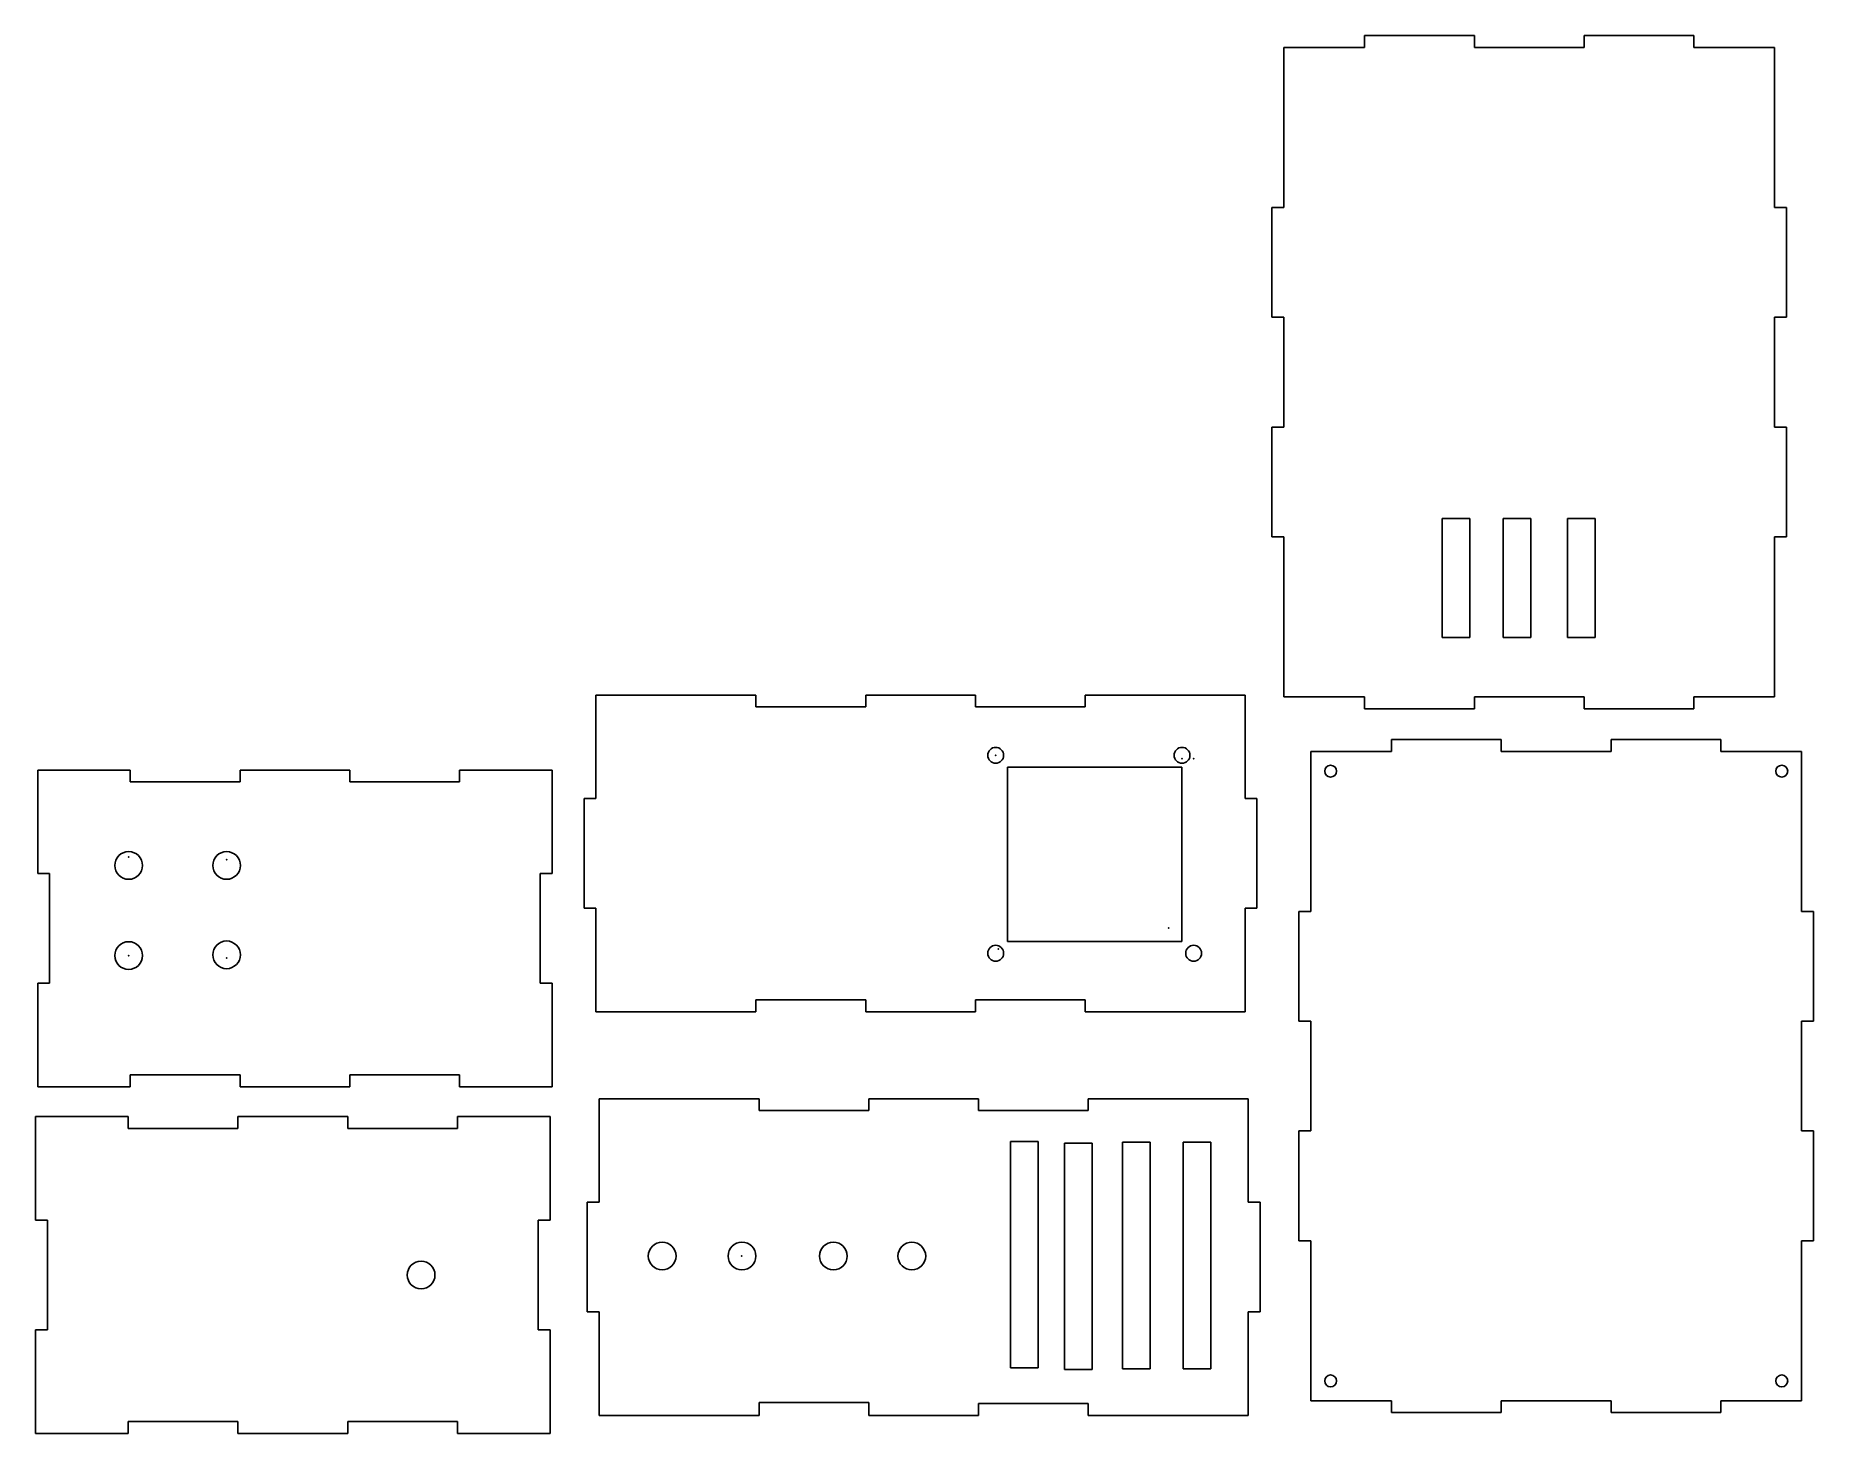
# Model space of a CAD drawing. Header units: centimetres. Extents: x -0.6 to 44.3, y -0.2 to 35.1.
import ezdxf

# ---------------------------------------------------------------- set-up
doc = ezdxf.new("R2010")
doc.units = ezdxf.units.CM
doc.header["$MEASUREMENT"] = 0
for name, color, linetype in [('box (1) v4_back_outsideCutPath', 7, 'Continuous'), ('box (1) v4_bottom_outsideCutPath', 7, 'Continuous'), ('box (1) v4_front_outsideCutPath', 7, 'Continuous'), ('box (1) v4_left_outsideCutPath', 7, 'Continuous'), ('box (1) v4_right_outsideCutPath', 7, 'Continuous'), ('box (1) v4_top_outsideCutPath', 7, 'Continuous')]:
    doc.layers.add(name, color=color, linetype=linetype)

msp = doc.modelspace()

# ---------------------------------------------------------------- linework, layer by layer
at = {"layer": 'box (1) v4_back_outsideCutPath'}
for p, q in [((-0.587, 16.6), (-0.587, 13.986)), ((1.754, 16.6), (-0.587, 16.6)), ((1.754, 16.3), (1.754, 16.6)), ((4.527, 16.3), (1.754, 16.3)), ((4.527, 16.6), (4.527, 16.3)), ((7.299, 16.6), (4.527, 16.6)), ((7.299, 16.3), (7.299, 16.6)), ((10.071, 16.3), (7.299, 16.3)), ((12.413, 16.6), (10.071, 16.6)), ((10.071, 16.6), (10.071, 16.3)), ((12.413, 13.986), (12.413, 16.6)), ((-0.587, 13.986), (-0.287, 13.986)), ((-0.287, 13.986), (-0.287, 11.214)), ((12.113, 13.986), (12.413, 13.986)), ((12.113, 11.214), (12.113, 13.986)), ((-0.587, 11.214), (-0.587, 8.6)), ((-0.287, 11.214), (-0.587, 11.214)), ((12.413, 11.214), (12.113, 11.214)), ((12.413, 8.6), (12.413, 11.214)), ((-0.587, 8.6), (1.754, 8.6)), ((1.754, 8.6), (1.754, 8.9)), ((1.754, 8.9), (4.527, 8.9)), ((4.527, 8.9), (4.527, 8.6)), ((4.527, 8.6), (7.299, 8.6)), ((7.299, 8.6), (7.299, 8.9)), ((7.299, 8.9), (10.071, 8.9)), ((10.071, 8.9), (10.071, 8.6)), ((10.071, 8.6), (12.413, 8.6))]:
    msp.add_line(p, q, dxfattribs=at)
for centre in [(1.713, 14.19), (4.186, 14.19), (1.713, 11.915), (4.186, 11.933)]:
    msp.add_circle(centre, 0.35, dxfattribs=at)
for p in [(1.713, 14.4), (4.186, 14.338), (1.713, 11.915), (4.186, 11.853)]:
    msp.add_point(p, dxfattribs=at)
at = {"layer": 'box (1) v4_bottom_outsideCutPath'}
for p, q in [((35.714, 35.149), (32.941, 35.149)), ((32.941, 35.149), (32.941, 34.849)), ((35.714, 34.849), (35.714, 35.149)), ((38.486, 35.149), (38.486, 34.849)), ((41.259, 35.149), (38.486, 35.149)), ((41.259, 34.849), (41.259, 35.149)), ((30.9, 34.849), (30.9, 30.807)), ((32.941, 34.849), (30.9, 34.849)), ((38.486, 34.849), (35.714, 34.849)), ((43.3, 34.849), (41.259, 34.849)), ((43.3, 33.58), (43.3, 34.849)), ((43.3, 30.807), (43.3, 33.58)), ((30.6, 30.807), (30.6, 28.035)), ((30.9, 30.807), (30.6, 30.807)), ((43.6, 30.807), (43.3, 30.807)), ((43.6, 28.035), (43.6, 30.807)), ((30.6, 28.035), (30.9, 28.035)), ((30.9, 28.035), (30.9, 25.263)), ((43.3, 25.263), (43.3, 28.035)), ((43.3, 28.035), (43.6, 28.035)), ((30.6, 25.263), (30.6, 22.49)), ((30.9, 25.263), (30.6, 25.263)), ((43.6, 25.263), (43.3, 25.263)), ((43.6, 22.49), (43.6, 25.263)), ((34.899, 19.949), (34.899, 22.949)), ((34.899, 22.949), (35.599, 22.949)), ((35.599, 22.949), (35.599, 19.949)), ((36.439, 22.949), (37.139, 22.949)), ((36.439, 19.949), (36.439, 22.949)), ((37.139, 22.949), (37.139, 19.949)), ((38.065, 22.949), (38.765, 22.949)), ((38.065, 19.949), (38.065, 22.949)), ((38.765, 22.949), (38.765, 19.949)), ((30.6, 22.49), (30.9, 22.49)), ((30.9, 22.49), (30.9, 19.718)), ((43.3, 18.449), (43.3, 22.49)), ((43.3, 22.49), (43.6, 22.49)), ((35.599, 19.949), (34.899, 19.949)), ((37.139, 19.949), (36.439, 19.949)), ((38.765, 19.949), (38.065, 19.949)), ((30.9, 19.718), (30.9, 18.449)), ((30.9, 18.449), (32.941, 18.449)), ((32.941, 18.449), (32.941, 18.149)), ((35.714, 18.149), (35.714, 18.449)), ((35.714, 18.449), (38.486, 18.449)), ((38.486, 18.449), (38.486, 18.149)), ((41.259, 18.149), (41.259, 18.449)), ((41.259, 18.449), (43.3, 18.449)), ((32.941, 18.149), (35.714, 18.149)), ((38.486, 18.149), (41.259, 18.149))]:
    msp.add_line(p, q, dxfattribs=at)
at = {"layer": 'box (1) v4_front_outsideCutPath'}
for p, q in [((1.701, 7.846), (-0.641, 7.846)), ((-0.641, 7.846), (-0.641, 5.232)), ((1.701, 7.546), (1.701, 7.846)), ((7.246, 7.846), (4.473, 7.846)), ((4.473, 7.846), (4.473, 7.546)), ((7.246, 7.546), (7.246, 7.846)), ((10.018, 7.846), (10.018, 7.546)), ((12.359, 7.846), (10.018, 7.846)), ((12.359, 5.232), (12.359, 7.846)), ((4.473, 7.546), (1.701, 7.546)), ((10.018, 7.546), (7.246, 7.546)), ((-0.641, 5.232), (-0.341, 5.232)), ((-0.341, 5.232), (-0.341, 2.46)), ((12.059, 5.232), (12.359, 5.232)), ((12.059, 2.46), (12.059, 5.232)), ((-0.341, 2.46), (-0.641, 2.46)), ((-0.641, 2.46), (-0.641, -0.154)), ((12.359, 2.46), (12.059, 2.46)), ((12.359, -0.154), (12.359, 2.46)), ((1.701, 0.146), (4.473, 0.146)), ((1.701, -0.154), (1.701, 0.146)), ((4.473, 0.146), (4.473, -0.154)), ((7.246, -0.154), (7.246, 0.146)), ((7.246, 0.146), (10.018, 0.146)), ((10.018, 0.146), (10.018, -0.154)), ((-0.641, -0.154), (1.701, -0.154)), ((4.473, -0.154), (7.246, -0.154)), ((10.018, -0.154), (12.359, -0.154))]:
    msp.add_line(p, q, dxfattribs=at)
msp.add_circle((9.101, 3.846), 0.35, dxfattribs=at)
msp.add_point((17.2, 4.327), dxfattribs=at)
at = {"layer": 'box (1) v4_left_outsideCutPath'}
for p, q in [((14.869, 8.3), (13.6, 8.3)), ((13.6, 8.3), (13.6, 5.686)), ((17.641, 8.3), (14.869, 8.3)), ((17.641, 8), (17.641, 8.3)), ((23.186, 8.3), (20.414, 8.3)), ((20.414, 8.3), (20.414, 8)), ((23.186, 8), (23.186, 8.3)), ((25.959, 8.3), (25.959, 8)), ((30, 8.3), (25.959, 8.3)), ((30, 5.686), (30, 8.3)), ((20.414, 8), (17.641, 8)), ((25.959, 8), (23.186, 8)), ((23.99, 7.217), (24.69, 7.217)), ((23.99, 1.5), (23.99, 7.217)), ((24.69, 7.217), (24.69, 1.5)), ((26.821, 1.481), (26.821, 7.199)), ((26.821, 7.199), (27.521, 7.199)), ((27.521, 7.199), (27.521, 1.481)), ((28.357, 7.199), (29.057, 7.199)), ((28.357, 1.481), (28.357, 7.199)), ((29.057, 7.199), (29.057, 1.481)), ((25.358, 1.463), (25.358, 7.18)), ((25.358, 7.18), (26.058, 7.18)), ((26.058, 7.18), (26.058, 1.463)), ((13.6, 5.686), (13.3, 5.686)), ((13.3, 5.686), (13.3, 2.914)), ((30.3, 5.686), (30, 5.686)), ((30.3, 2.914), (30.3, 5.686)), ((13.3, 2.914), (13.6, 2.914)), ((13.6, 2.914), (13.6, 0.3)), ((30, 0.3), (30, 2.914)), ((30, 2.914), (30.3, 2.914)), ((24.69, 1.5), (23.99, 1.5)), ((26.058, 1.463), (25.358, 1.463)), ((27.521, 1.481), (26.821, 1.481)), ((29.057, 1.481), (28.357, 1.481)), ((17.641, 0.3), (17.641, 0.626)), ((17.641, 0.626), (20.414, 0.625)), ((20.414, 0.625), (20.414, 0.3)), ((23.186, 0.6), (25.959, 0.6)), ((23.186, 0.3), (23.186, 0.6)), ((25.959, 0.6), (25.959, 0.3)), ((13.6, 0.3), (17.641, 0.3)), ((20.414, 0.3), (23.186, 0.3)), ((25.959, 0.3), (28.731, 0.3)), ((28.731, 0.3), (30, 0.3))]:
    msp.add_line(p, q, dxfattribs=at)
for centre in [(15.192, 4.326), (17.208, 4.326), (19.519, 4.325), (21.5, 4.325)]:
    msp.add_circle(centre, 0.35, dxfattribs=at)
at = {"layer": 'box (1) v4_right_outsideCutPath'}
for p, q in [((13.52, 18.495), (13.52, 15.881)), ((14.789, 18.495), (13.52, 18.495)), ((17.561, 18.495), (14.789, 18.495)), ((17.561, 18.195), (17.561, 18.495)), ((23.106, 18.495), (20.334, 18.495)), ((20.334, 18.495), (20.334, 18.195)), ((23.106, 18.195), (23.106, 18.495)), ((25.879, 18.495), (25.879, 18.195)), ((29.92, 18.495), (25.879, 18.495)), ((29.92, 15.881), (29.92, 18.495)), ((20.334, 18.195), (17.561, 18.195)), ((25.879, 18.195), (23.106, 18.195)), ((23.92, 16.673), (28.32, 16.673)), ((23.92, 12.273), (23.92, 16.673)), ((28.32, 16.673), (28.32, 12.273)), ((13.52, 15.881), (13.22, 15.881)), ((13.22, 15.881), (13.22, 13.109)), ((30.22, 15.881), (29.92, 15.881)), ((30.22, 13.109), (30.22, 15.881)), ((13.22, 13.109), (13.52, 13.109)), ((13.52, 13.109), (13.52, 10.495)), ((29.92, 10.495), (29.92, 13.109)), ((29.92, 13.109), (30.22, 13.109)), ((28.32, 12.273), (23.92, 12.273)), ((17.561, 10.795), (20.334, 10.795)), ((17.561, 10.495), (17.561, 10.795)), ((20.334, 10.795), (20.334, 10.495)), ((23.106, 10.795), (25.879, 10.795)), ((23.106, 10.495), (23.106, 10.795)), ((25.879, 10.795), (25.879, 10.495)), ((13.52, 10.495), (17.561, 10.495)), ((20.334, 10.495), (23.106, 10.495)), ((25.879, 10.495), (28.651, 10.495)), ((28.651, 10.495), (29.92, 10.495))]:
    msp.add_line(p, q, dxfattribs=at)
for centre in [(23.62, 16.973), (28.328, 16.973), (23.62, 11.973), (28.62, 11.973)]:
    msp.add_circle(centre, 0.2, dxfattribs=at)
for p in [(23.62, 16.973), (23.62, 16.973), (28.328, 16.886), (28.62, 16.886), (27.994, 12.612), (27.994, 12.612), (23.684, 12.084), (23.684, 12.084)]:
    msp.add_point(p, dxfattribs=at)
at = {"layer": 'box (1) v4_top_outsideCutPath'}
for p, q in [((33.623, 17.072), (31.582, 17.072)), ((31.582, 17.072), (31.582, 13.03)), ((33.623, 17.372), (33.623, 17.072)), ((36.395, 17.372), (33.623, 17.372)), ((36.395, 17.072), (36.395, 17.372)), ((39.168, 17.072), (36.395, 17.072)), ((41.94, 17.372), (39.168, 17.372)), ((39.168, 17.372), (39.168, 17.072)), ((41.94, 17.072), (41.94, 17.372)), ((43.982, 17.072), (41.94, 17.072)), ((43.982, 15.803), (43.982, 17.072)), ((43.982, 13.03), (43.982, 15.803)), ((31.582, 13.03), (31.282, 13.03)), ((31.282, 13.03), (31.282, 10.258)), ((44.282, 13.03), (43.982, 13.03)), ((44.282, 10.258), (44.282, 13.03)), ((31.282, 10.258), (31.582, 10.258)), ((31.582, 10.258), (31.582, 7.486)), ((43.982, 7.486), (43.982, 10.258)), ((43.982, 10.258), (44.282, 10.258)), ((31.582, 7.486), (31.282, 7.486)), ((31.282, 7.486), (31.282, 4.713)), ((44.282, 7.486), (43.982, 7.486)), ((44.282, 4.713), (44.282, 7.486)), ((31.282, 4.713), (31.582, 4.713)), ((31.582, 4.713), (31.582, 1.941)), ((43.982, 4.713), (44.282, 4.713)), ((43.982, 0.672), (43.982, 4.713)), ((31.582, 1.941), (31.582, 0.672)), ((31.582, 0.672), (33.623, 0.672)), ((33.623, 0.672), (33.623, 0.372)), ((36.395, 0.672), (39.168, 0.672)), ((36.395, 0.372), (36.395, 0.672)), ((39.168, 0.672), (39.168, 0.372)), ((41.94, 0.672), (43.982, 0.672)), ((41.94, 0.372), (41.94, 0.672)), ((33.623, 0.372), (36.395, 0.372)), ((39.168, 0.372), (41.94, 0.372))]:
    msp.add_line(p, q, dxfattribs=at)
for centre in [(32.082, 16.572), (43.482, 16.572), (32.082, 1.172), (43.482, 1.172)]:
    msp.add_circle(centre, 0.15, dxfattribs=at)

doc.saveas('drawing.dxf')
